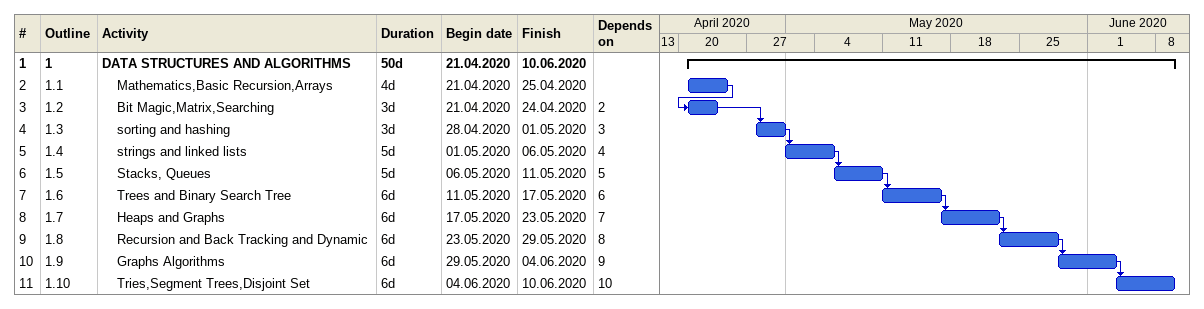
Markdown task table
| ID | WBS | Task | Duration | Start | Finish | Predecessors |
|---|---|---|---|---|---|---|
| 1 | 1 | **DATA STRUCTURES AND ALGORITHMS** | 50d | 2020-04-21 | 2020-06-10 |  |
| 2 | 1.1 | Mathematics,Basic Recursion,Arrays | 4d | 2020-04-21 | 2020-04-25 |  |
| 3 | 1.2 | Bit Magic,Matrix,Searching | 3d | 2020-04-21 | 2020-04-24 | 2 |
| 4 | 1.3 | sorting and hashing | 3d | 2020-04-28 | 2020-05-01 | 3 |
| 5 | 1.4 | strings and linked lists | 5d | 2020-05-01 | 2020-05-06 | 4 |
| 6 | 1.5 | Stacks, Queues | 5d | 2020-05-06 | 2020-05-11 | 5 |
| 7 | 1.6 | Trees and Binary Search Tree | 6d | 2020-05-11 | 2020-05-17 | 6 |
| 8 | 1.7 | Heaps and Graphs | 6d | 2020-05-17 | 2020-05-23 | 7 |
| 9 | 1.8 | Recursion and Back Tracking and Dynamic | 6d | 2020-05-23 | 2020-05-29 | 8 |
| 10 | 1.9 | Graphs Algorithms | 6d | 2020-05-29 | 2020-06-04 | 9 |
| 11 | 1.10 | Tries,Segment Trees,Disjoint Set | 6d | 2020-06-04 | 2020-06-10 | 10 |
